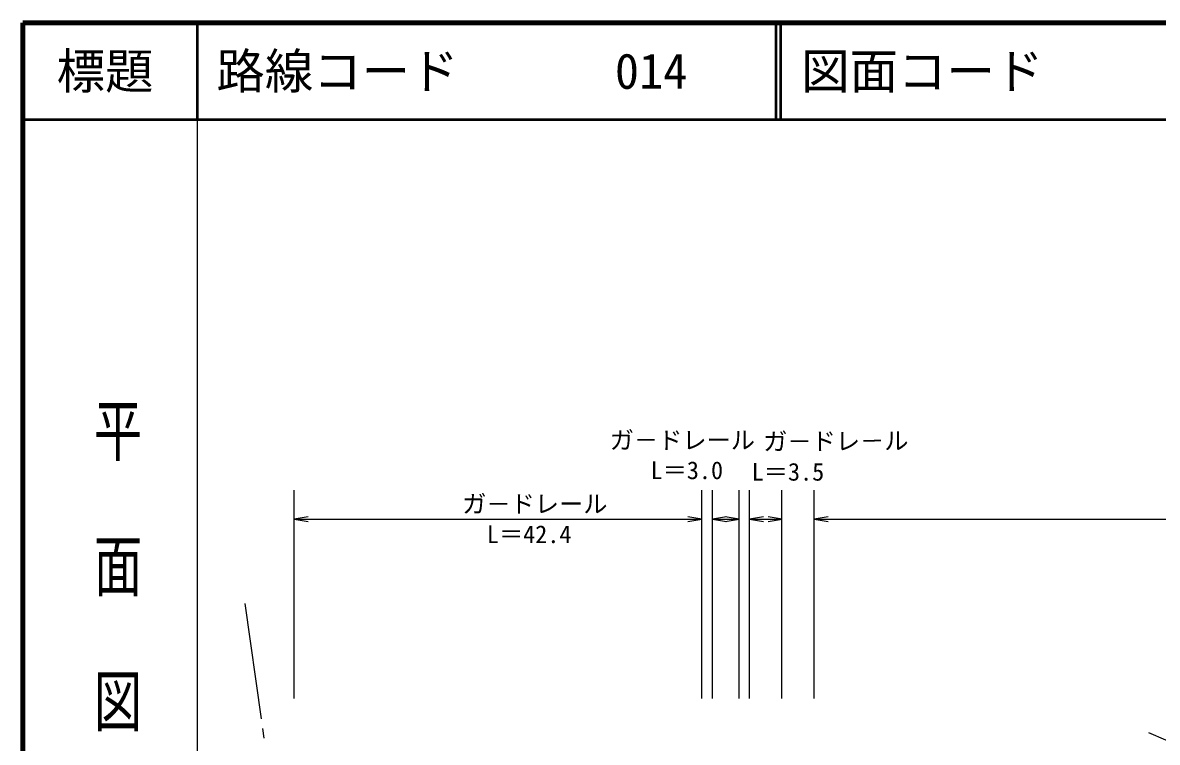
# Model space of a CAD drawing. Units: millimetres, scale not verified. Extents: x 40000 to 680000, y 20000 to 380000.
# Drawn here: x 40000 to 157144, y 305653 to 380000 of the extents above; entities that cross this region are included whole.
import ezdxf
from ezdxf.enums import TextEntityAlignment as Align

# ---------------------------------------------------------------- set-up
doc = ezdxf.new("R2010")
doc.units = ezdxf.units.MM
doc.header["$LTSCALE"] = 1000
for name, color, linetype, lineweight in [('M-BGD', 7, 'Continuous', 25), ('M-BMK-SRVR', 3, 'Continuous', 25), ('M-STR-STR3', 7, 'Continuous', 25), ('M-TTL', 2, 'Continuous', 140), ('M-TTL-BAND', 7, 'Continuous', 25), ('M-TTL-LINE', 7, 'Continuous', 50)]:
    doc.layers.add(name, color=color, linetype=linetype, lineweight=lineweight)
doc.layers.add('M-TTL-TXT', color=7, linetype='Continuous')
doc.styles.add('@ＭＳ ゴシック', font='')
doc.styles.add('ＭＳ ゴシック', font='')
doc.styles.get('@ＭＳ ゴシック').set_extended_font_data('@MS Gothic')
doc.styles.get('ＭＳ ゴシック').set_extended_font_data('MS Gothic')

# ---------------------------------------------------------------- blocks, each defined once
blk = doc.blocks.new('open_arrow')
at = {"color": 0, "linetype": 'Continuous', "lineweight": -2}
blk.add_lwpolyline([(7.5, 1.25), (0, 0), (7.5, -1.25)], dxfattribs=at)

msp = doc.modelspace()

# ---------------------------------------------------------------- linework, layer by layer
at = {"layer": 'M-BGD'}
msp.add_line((160098, 304977), (156281, 306647), dxfattribs=at)
at = {"layer": 'M-BMK-SRVR'}
for p, q in [((62935, 319982), (64616, 308071)), ((64756, 307081), (64895, 306091))]:
    msp.add_line(p, q, dxfattribs=at)
at = {"layer": 'M-STR-STR3'}
for p, q in [((68043, 310188), (68043, 331711)), ((110116, 310188), (110116, 331711)), ((111222, 310188), (111222, 331711)), ((113967, 310188), (113967, 331711)), ((115051, 310188), (115051, 331711)), ((118387, 310188), (118387, 331711)), ((121703, 310188), (121703, 331711)), ((68043, 328713), (110116, 328713)), ((111222, 328713), (113967, 328713)), ((115051, 328713), (117321, 328713)), ((117321, 328713), (118419, 328713)), ((121703, 328713), (283886, 328713))]:
    msp.add_line(p, q, dxfattribs=at)
at = {"layer": 'M-TTL'}
for p, q in [((40000, 380000), (40000, 20000)), ((680000, 380000), (40000, 380000))]:
    msp.add_line(p, q, dxfattribs=at)
at = {"layer": 'M-TTL-BAND'}
msp.add_line((58000, 370000), (58000, 20000), dxfattribs=at)
at = {"layer": 'M-TTL-LINE'}
for p, q in [((58000, 380000), (58000, 370000)), ((117750, 380000), (117750, 370000)), ((118250, 380000), (118250, 370000)), ((40000, 370000), (680000, 370000))]:
    msp.add_line(p, q, dxfattribs=at)

# ---------------------------------------------------------------- block references
at = {"layer": 'M-STR-STR3', "xscale": 193, "yscale": 193}
for p in [(68043, 328713), (111222, 328713), (115051, 328713), (121703, 328713)]:
    msp.add_blockref('open_arrow', p, dxfattribs=at)
at = {"layer": 'M-STR-STR3', "xscale": 193, "yscale": 193, "rotation": 180}
for p in [(110116, 328713), (113967, 328713), (118419, 328713)]:
    msp.add_blockref('open_arrow', p, dxfattribs=at)

# ---------------------------------------------------------------- texts
at = {"layer": 'M-STR-STR3', "style": 'ＭＳ ゴシック'}
for s, p in [('ガ－ドレール', (100605, 335410)), ('L＝3.0', (104823, 332293)), ('L＝3.5', (115266, 332137)), ('ガ－ドレール', (85375, 328817)), ('L＝42.4', (87923, 325682))]:
    msp.add_text(s, height=1833, dxfattribs=at).set_placement(p, align=Align.BOTTOM_LEFT)
msp.add_text('ガ－ドレ－ル', height=1833, rotation=0.322, dxfattribs=at).set_placement((116459, 335264), align=Align.BOTTOM_LEFT)
at = {"layer": 'M-TTL-BAND', "style": '@ＭＳ ゴシック', "width": 1.4}
msp.add_text('平  面  図', height=3666, rotation=270, dxfattribs=at).set_placement((49777, 306475), align=Align.MIDDLE_RIGHT)
at = {"layer": 'M-TTL-TXT', "style": 'ＭＳ ゴシック'}
msp.add_text('標題', height=3666, dxfattribs=at).set_placement((48500, 375000), align=Align.MIDDLE_CENTER)
for s, p in [('路線コード', (60000, 375000)), ('014', (101142, 375000)), ('図面コード', (120380, 375000))]:
    msp.add_text(s, height=3666, dxfattribs=at).set_placement(p, align=Align.MIDDLE_LEFT)

doc.saveas('drawing.dxf')
